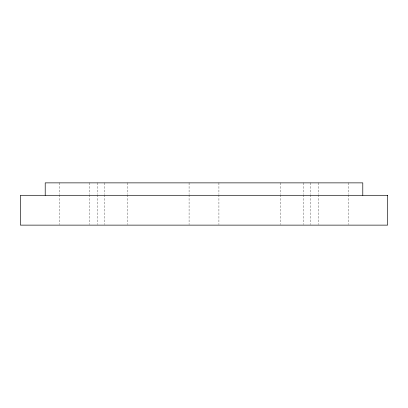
<?xml version="1.0" encoding="UTF-8"?>
<svg xmlns="http://www.w3.org/2000/svg" width="408" height="408" viewBox="0 0 408 408"><rect width="100%" height="100%" fill="white"/><g stroke="black" fill="none" stroke-linecap="round" stroke-linejoin="round"><path stroke-width="0.31" stroke-dasharray="2.04 1.53" d="M348.187 182.871L348.187 194.223M348.187 194.856L348.187 224.502M318.357 182.871L318.357 194.223M318.357 194.856L318.357 224.502M310.325 182.871L310.325 194.223M310.325 194.856L310.325 224.502M303.241 182.871L303.241 194.223M303.241 194.856L303.241 224.502M280.495 182.871L280.495 194.223M280.495 194.856L280.495 224.502M218.917 182.871L218.917 194.223M218.917 194.856L218.917 224.502M189.083 182.871L189.083 194.223M189.083 194.856L189.083 224.502M127.505 182.871L127.505 194.223M127.505 194.856L127.505 224.502M104.759 182.871L104.759 194.223M104.759 194.856L104.759 224.502M97.675 182.871L97.675 194.223M97.675 194.856L97.675 224.502M89.643 182.871L89.643 194.223M89.643 194.856L89.643 224.502M59.813 182.871L59.813 194.223M59.813 194.856L59.813 224.502"/><path stroke-width="0.61" d="M362.788 195.299L362.788 182.871L45.212 182.871L45.212 195.299M387.6 195.299L20.4 195.299L20.4 225.129L387.6 225.129L387.6 195.299"/></g></svg>
